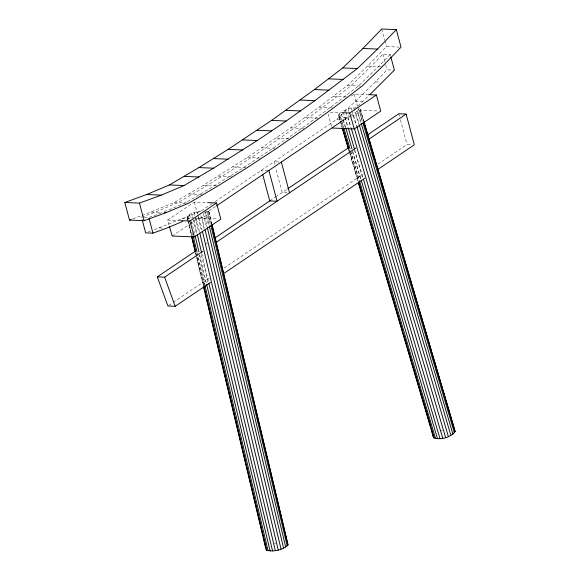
<?xml version="1.0" encoding="UTF-8"?>
<svg xmlns="http://www.w3.org/2000/svg" width="580" height="580" viewBox="0 0 580 580"><rect width="100%" height="100%" fill="white"/><g stroke="black" fill="none" stroke-linecap="round" stroke-linejoin="round"><path stroke-width="0.43" stroke-dasharray="2.9 2.17" d="M339.909 120.335L338.655 114.905L340.88 112.346M363.464 120.937L360.412 109.424L359.701 108.554L363.283 120.691M187.485 219.479L187.13 216.782C190.856 212.432 197.2 211.548 202.587 210.772M211.577 223.72L209.133 212.222L207.06 210.96L210.199 224.163M351.552 116.268L358.172 113.078L360.39 110.519M195.003 219.008C199.933 218.16 205.704 217.195 209.068 213.164M142.107 215.456L174.145 202.507L203.58 185.158L247.334 157.499L290.587 127.904L319.13 107.119L347.427 85.485L367.589 66.04L386.396 46.574L399.301 47.118M390.659 56.202L390.195 54.455L382.887 54.15L371.243 66.2L351.081 85.644A2446.512 1589.505 -87.6 0 1 177.806 202.667L155.012 212.229L141.484 217.174L141.948 218.921M390.195 54.455L378.559 66.504L358.396 85.949A2446.512 1589.505 -87.6 0 1 185.114 202.971L162.32 212.534M344.368 111.947L375.42 81.889L387.056 69.839L394.371 70.144M215.231 201.47L336.683 119.444L343.73 112.571M344.636 119.132L348.478 115.384M358.085 106.01L368.423 95.997M169.055 225.105L167.62 220.074L194.314 202.043L207.633 202.601M351.255 96.055L354.22 94.054L367.539 94.612M212.237 203.493L200.985 211.084L154.113 229.774M204.167 212.976L208.3 211.395L215.796 206.335M172.173 236.009L189.058 224.605M189.79 224.105L198.606 218.16L218.138 218.979M344.556 119.589L349.696 116.116M350.436 115.623L358.505 110.164L378.044 110.99M205.298 244.448L207.553 242.933M269.758 200.919L275.058 197.345M275.616 196.968L287.056 189.239M168.657 305.471L172.405 302.941M173.152 302.441L209.88 277.639M224.119 268.018L363.522 173.869M377.761 164.256L406.993 144.514L411.873 144.717M356.279 107.699L348.188 108.909L342.925 111.063L347.79 127.549M186.847 219.689L193.423 217.079M132.856 218.841L141.266 215.767M161.479 212.845L148.792 217.486L141.484 217.174M148.19 231.935L150.727 231.007M440.184 430.983L442.264 430.244M274.449 543.895L275.855 543.482M338.633 116L339.351 116.87L342.765 117.725L349.428 116.877M367.589 66.04L382.213 66.664M375.42 81.889L380.291 82.092M347.427 85.485L361.188 86.065M333.312 96.403L347.935 97.027M355.257 101.333L362.565 101.638M319.13 107.119L332.898 107.699M330.187 112.194L340.837 112.643M304.892 117.617L319.515 118.233M336.683 119.444L340.743 119.618M290.587 127.904L304.355 128.484M276.232 137.982L289.993 138.562M261.812 147.849L275.572 148.429M247.334 157.499L261.957 158.115M278.9 161.965L274.021 161.762L274.702 164.328M232.805 166.931L247.428 167.547M268.076 170.447L261.573 170.172L262.486 173.587M218.218 176.153L231.978 176.733M203.58 185.158L217.34 185.738M287.078 192.719L282.206 192.517L275.616 167.743M188.884 193.945L202.652 194.525M174.145 202.507L187.913 203.087M205.864 211.294L208.3 211.395M151.358 212.077L161.675 212.512M181.975 218.356L189.29 218.66M167.62 220.074L180.938 220.632M159.188 227.918L163.248 228.092M189.138 218.986L187.064 217.725M360.412 109.424L363.74 120.698M359.622 111.766L362.442 121.314M358.541 108.83L362.384 121.836M358.172 113.078L360.985 122.619M357.048 110.301L360.637 122.453M356.127 114.362L358.94 123.91M353.814 107.778L358.679 124.265M353.633 115.536L356.707 125.947M351.052 108.184L351.567 109.924M351.821 110.787L356.432 126.411M348.188 108.909L348.957 111.512M347.993 117.232L351.067 127.651M345.419 109.888L345.926 111.628M346.188 112.491L350.537 127.245M345.231 117.646L348.051 127.194M354.699 149.727L362.906 177.524M354.445 150.111L362.645 177.886M343.28 119.458L345.579 127.266M352.756 151.569L360.949 179.336M341.388 114.079L342.925 119.291M343.186 120.154L345.492 127.97M352.401 151.402L360.601 179.169M340.757 117.457L341.272 119.197M342.294 122.663L343.831 127.875M350.748 151.3L359.455 180.808M339.423 113.658L341.214 119.734M341.475 120.596L343.519 127.542M350.436 150.974L359.143 180.481M339.351 116.87L340.373 120.343M340.627 121.213L342.418 127.281M348.826 148.98L349.334 150.713M349.595 151.583L358.302 181.09M338.655 114.905L340.192 120.111M341.221 123.584L342.497 127.919M348.899 149.611L349.414 151.351M349.668 152.221L358.121 180.858M340.17 121.206L341.961 127.281M348.363 148.973L357.838 181.083M328.005 113.76L331.84 127.179M381.72 29L384.613 39.875M384.837 40.716L386.396 46.574M382.887 54.15L385.432 63.735M385.664 64.605L387.056 69.839M398.815 113.767L399.497 116.326M400.403 119.741L406.993 144.514M354.22 94.054L357.381 105.922M357.606 106.771L358.505 110.164M194.314 202.043L197.475 213.918M197.7 214.767L198.606 218.16M209.133 212.222L211.86 223.662M208.452 211.475L211.381 223.793M208.249 214.223L210.555 223.909M206.748 215.339L209.257 225.895M205.269 211.599L208.619 225.685M204.646 216.427L207.161 226.99M203.21 213.411L206.357 226.613M202.108 217.413L204.617 227.976M200.854 215.506L203.993 228.708M199.288 218.239L201.985 229.557M196.91 211.707L197.331 213.469M198.15 216.935L201.47 230.869M196.395 218.841L199.535 232.036M194.09 212.534L194.931 216.05M195.141 216.935L198.701 231.891M193.821 220.045L196.968 233.254M201.782 253.496L208.539 281.88M191.552 213.52L192.596 217.92M192.806 218.798L196.366 233.762M201.39 254.881L208.097 283.047M191.56 220.987L194.488 233.305M199.723 255.309L206.429 283.468M189.457 214.607L190.501 219.008M191.342 222.531L191.755 224.286M198.882 254.214L206.001 284.135M197.222 252.952L204.899 285.208M187.949 215.724L188.783 219.24M191.929 232.442L192.763 235.966M197.787 257.085L204.493 285.244M188.783 222.829L191.893 235.893M195.917 252.793L203.805 285.947M187.13 216.782L187.761 219.421M187.971 220.306L191.53 235.262M195.721 252.865L203.464 285.425M187.695 220.364L191.255 235.32M195.438 252.923L195.859 254.685M196.069 255.562L203.188 285.483"/><path stroke-width="0.87" d="M364.001 121.561L455.155 431.614C450.515 437.458 441.228 440.097 434.115 437.958L433.398 437.088L431.629 429.918M203.609 287.245L266.017 549.499L266.699 550.246C273.811 552.037 282.728 550.123 288.013 544.939L212.07 224.547M362.913 48.474L381.72 29L396.343 29.616L401.019 47.19L382.213 66.664L362.05 86.101L333.754 107.735L305.218 128.521L276.435 148.465L247.428 167.547L218.203 185.774L188.768 203.123L165.981 212.693L144.115 220.683L129.492 220.067L124.816 202.5L146.682 194.503L169.469 184.94L198.904 167.584L228.129 149.357L271.556 120.408L314.454 89.545L342.751 67.918L362.913 48.474L377.536 49.09L396.343 29.616M124.816 202.5L139.439 203.116L161.305 195.119L184.092 185.556L213.527 168.2L257.281 140.541L286.179 121.024L314.839 100.659L357.374 68.534L377.536 49.09M369.721 94.743L394.371 70.144L390.891 57.072M180.938 220.632L189.812 221.009L216.514 202.978L220.799 219.095L194.373 236.944L172.173 236.009L169.534 226.78M341.729 112.679L349.718 113.02L376.42 94.99L380.705 111.099L354.279 128.956L332.079 128.013M216.543 205.827L343.998 119.755M210.446 282.496L175.218 306.291L167.903 305.979L157.296 276.87L195.554 251.031M215.049 237.865L270.555 200.383M287.803 188.732L348.558 147.704M367.314 135.038L398.815 113.767L406.123 114.072L414.309 144.826L377.58 169.628M157.296 276.87L164.611 277.175L202.862 251.343M216.362 242.222L355.873 148.009M368.619 139.396L406.123 114.072M223.938 273.39L364.842 178.227M182.78 221.393L166.496 228.223L152.968 233.174L145.66 232.863L142.18 219.791M129.492 220.067L131.174 219.457M342.751 67.918L357.374 68.534M328.635 78.837L343.258 79.453M314.454 89.545L329.085 90.161M368.43 94.649L376.42 94.99M300.215 100.043L314.839 100.659M285.918 110.331L300.541 110.947M271.556 120.408L286.179 121.024M257.136 130.275L271.759 130.891M242.657 139.925L257.281 140.541M228.129 149.357L242.752 149.981M213.542 158.579L228.165 159.196M198.904 167.584L213.527 168.2M184.208 176.371L198.838 176.987M169.469 184.94L184.092 185.556M146.682 194.503L161.305 195.119M207.633 202.601L216.514 202.978M164.256 212.621L165.981 212.693M164.611 277.175L175.218 306.291M363.718 121.8L455.155 431.614M364.051 123.293L365.842 129.362M366.864 132.827L368.14 137.163M368.655 138.895L369.931 143.231M371.468 148.436L372.237 151.032M372.751 152.765L374.542 158.84M376.072 164.038L376.84 166.641M377.87 170.107L378.638 172.709M380.175 177.922L380.944 180.525M381.966 183.998L385.555 196.149M386.577 199.621L387.346 202.224M387.861 203.964L389.651 210.04M390.673 213.512L391.957 217.848M392.471 219.588L394.262 225.663M395.284 229.136L396.568 233.472M397.083 235.212L398.358 239.547M399.896 244.76L400.664 247.363M401.179 249.095L402.97 255.171M404.507 260.384L405.275 262.986M405.79 264.719L407.58 270.795M408.61 274.267L409.378 276.877M410.401 280.343L411.684 284.686M413.221 289.891L413.989 292.501M415.012 295.967L416.295 300.31M417.832 305.515L418.601 308.125M419.115 309.858L420.391 314.2M420.906 315.933L422.697 322.009M423.726 325.481L425.002 329.824M425.517 331.557L427.308 337.632M428.337 341.105L429.106 343.708M429.613 345.448L431.411 351.524M432.434 354.996L433.717 359.332M434.224 361.072L436.022 367.147M437.045 370.62L438.328 374.955M438.835 376.696L440.118 381.038M441.655 386.244L442.424 388.846M443.453 392.319L444.729 396.662M446.266 401.867L447.035 404.47M447.55 406.21L449.34 412.286M450.37 415.759L451.138 418.361M452.161 421.834L453.444 426.17M362.95 123.047L454.387 432.854M361.238 123.489L452.936 434.166M359.201 124.772L450.892 435.45M356.961 126.817L448.398 436.624M354.438 128.651L445.621 437.603M351.32 128.506L442.757 438.328M348.305 128.049L354.452 148.886M363.406 179.234L440.002 438.741M345.839 128.137L351.988 148.966M361.202 180.206L437.53 438.813M344.085 128.738L349.979 148.697M359.709 181.678L435.522 438.552M342.678 128.151L348.565 148.11M358.556 181.953L434.115 437.958M342.758 128.789L348.392 147.878M358.889 183.461L363.247 198.215M363.754 199.948L365.037 204.283M365.552 206.023L369.649 219.907M370.163 221.64L373.745 233.791M374.26 235.531L378.356 249.414M378.87 251.147L382.967 265.031M383.482 266.771L391.674 294.538M392.189 296.279L398.076 316.238M398.59 317.97L402.179 330.121M403.201 333.594L406.79 345.738M407.298 347.478L411.394 361.362M411.909 363.094L420.108 390.869M420.616 392.602L430.607 426.445M342.214 128.151L348.363 148.973M358.353 182.823L433.398 437.088M349.718 113.02L354.279 128.956M189.812 221.009L194.373 236.944M281.336 162.074L289.514 192.821M268.888 170.476L277.066 201.231L269.758 200.919L262.711 174.442M149.024 218.356L152.968 233.174M139.439 203.116L144.115 220.683M211.787 224.605L288.013 544.939M220.175 260.754L220.806 263.392M242.795 355.801L243.419 358.44M245.724 368.119L246.355 370.758M257.868 419.166L258.499 421.805M263.11 441.162L263.733 443.801M280.488 514.206L281.119 516.845M285.723 536.21L286.353 538.849M210.975 225.663L287.201 545.997M209.467 226.78L285.693 547.114M207.372 227.868L283.598 548.202M205.037 229.738L281.053 549.188M202.398 231.304L278.24 550.014M199.745 232.921L275.34 550.616M197.345 234.849L201.492 252.271M208.901 283.417L272.564 550.949M195.119 235.944L198.889 251.785M206.639 284.345L270.091 551M193.285 236.408L197.012 252.082M204.899 285.208L268.09 550.761M191.936 236.075L195.627 251.589M203.805 285.947L266.699 550.246M191.951 237.024L195.09 250.226M204.095 288.064L204.936 291.588M205.349 293.349L207.865 303.906M208.285 305.667L210.794 316.231M211.214 317.985L220.008 354.953M220.429 356.707L225.243 376.949M225.663 378.711L228.179 389.274M228.6 391.029L240.323 440.314M240.743 442.076L242.629 449.993M243.049 451.755L245.557 462.318M245.978 464.072L247.863 471.997M248.283 473.759L250.792 484.314M251.213 486.076L262.943 535.354M263.356 537.116L265.872 547.679M191.465 236.205L195.235 252.046"/></g></svg>
